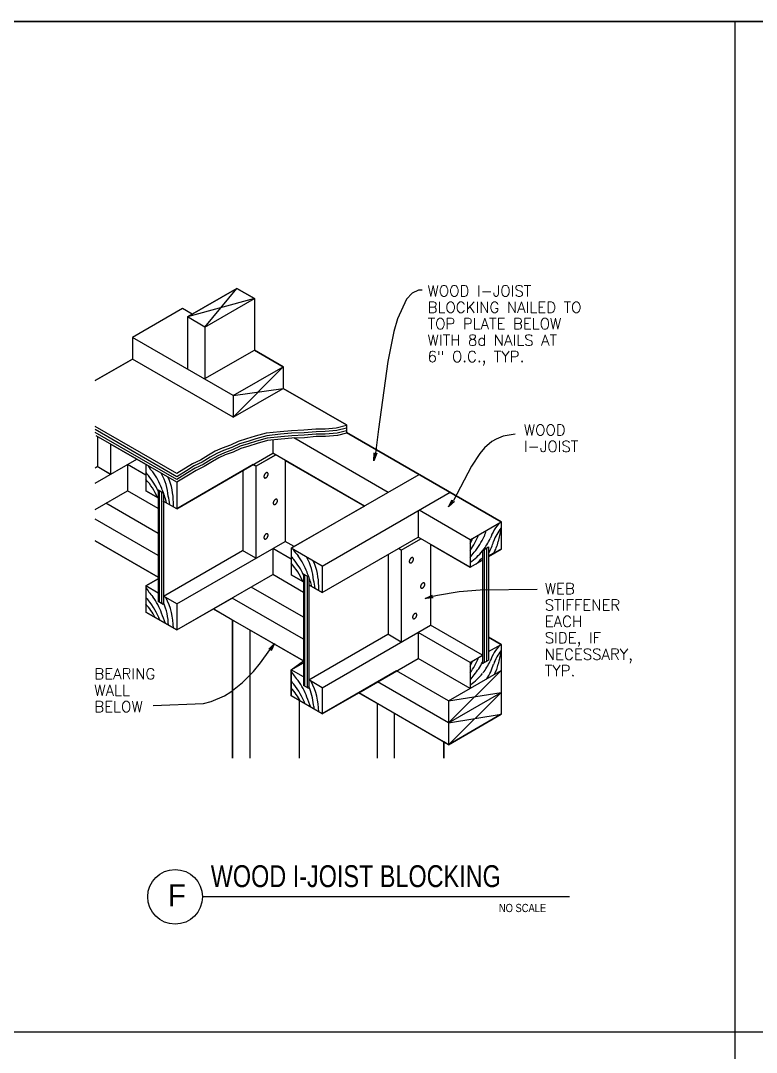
# Model space of a CAD drawing. Header units: inches. Extents: x -1842 to 12195, y -2228 to 2193.
# Drawn here: x 10496.8 to 10698.5, y 1211.8 to 1494.9 of the extents above; entities that cross this region are included whole.
import ezdxf
from ezdxf.enums import TextEntityAlignment as Align

# ---------------------------------------------------------------- set-up
doc = ezdxf.new("R2010")
doc.units = ezdxf.units.IN
doc.header["$LTSCALE"] = 6
doc.header["$MEASUREMENT"] = 0
doc.layers.add('M-TEXT', color=7, linetype='Continuous', lineweight=30)
for name, color, linetype in [('N', 3, 'Continuous'), ('R-AGSHEAVY', 1, 'Continuous'), ('R-AGSMEDIUM', 2, 'Continuous'), ('R-AGSPATT', 4, 'Continuous'), ('R-AGSTEXT', 6, 'Continuous'), ('SEC', 7, 'Continuous'), ('TITLE', 7, 'Continuous')]:
    doc.layers.add(name, color=color, linetype=linetype)
doc.styles.add('AGSROMANS', font='romans')
doc.styles.add('BOLD', font='')
doc.styles.add('NOTES', font='TXT', dxfattribs={"width": 0.75, "height": 5})
doc.styles.get('BOLD').set_extended_font_data('Futura Lt BT')

# ---------------------------------------------------------------- blocks, each defined once
blk = doc.blocks.new('AGSARROW')
for points in [[(-1, 0.17), (0, 0), (-1, -0.17)], [(0, 0), (-1, 0)]]:
    blk.add_lwpolyline(points)

msp = doc.modelspace()

# ---------------------------------------------------------------- linework, layer by layer
msp.add_lwpolyline([(9411.2171747, 1494.6223555, 0.5, 0.5, 0), (10906.2764094, 1494.6223555, 0, 0, 0), (10906.2764094, 368.173134, 0.5, 0.5, 0), (9411.2171747, 368.173134, 0.5, 0.5, 0)], format="xyseb")
at = {"layer": 'M-TEXT'}
for p, q in [((10692.6937816, 940.3475769), (10692.6937816, 1494.6223555)), ((10102.3209506, 1217.4849662), (10906.2764094, 1217.4849662))]:
    msp.add_line(p, q, dxfattribs=at)
at = {"layer": 'R-AGSHEAVY'}
for p, q in [((10556.0908022, 1421.3994236), (10542.5130082, 1413.5805777)), ((10556.0908022, 1421.3994236), (10560.8680118, 1418.6558151)), ((10560.8680118, 1418.6558151), (10560.8680118, 1404.5082621)), ((10542.5130082, 1413.5805777), (10542.5130082, 1399.2577143)), ((10527.4713719, 1407.9881745), (10527.4626064, 1402.0363848)), ((10560.8680118, 1404.5082621), (10568.7657474, 1399.941425)), ((10527.4626064, 1402.0363848), (10517.250773, 1396.1371884)), ((10568.7657474, 1399.941425), (10568.7657474, 1393.9984009)), ((10568.7657474, 1393.9984009), (10586.112716, 1383.99694)), ((10586.112716, 1383.99694), (10586.112716, 1381.8844491)), ((10586.112716, 1381.8844491), (10628.5466093, 1357.3848144)), ((10531.1002982, 1373.1276924), (10521.4582237, 1378.7025645)), ((10531.1002982, 1373.1276924), (10531.0915326, 1365.8786054)), ((10560.5436875, 1373.0663337), (10539.6116203, 1360.9523819)), ((10569.3092098, 1374.2409137), (10591.0214085, 1361.7062168)), ((10531.0915326, 1365.8786054), (10534.4662587, 1363.9326595)), ((10534.4662587, 1363.9326595), (10534.4662587, 1337.8464652)), ((10539.6116203, 1360.9523819), (10535.9038044, 1363.0911694)), ((10591.0214085, 1361.7062168), (10570.9483624, 1350.1181964)), ((10628.5466093, 1357.3848144), (10628.5466093, 1349.8552307)), ((10517.250773, 1352.1780941), (10534.4662587, 1342.2204608)), ((10570.9483624, 1350.1181964), (10570.9483624, 1342.8603439)), ((10579.4421535, 1337.9516515), (10600.4092828, 1350.0568377)), ((10609.1485085, 1351.2489488), (10620.0352872, 1344.9553038)), ((10628.5466093, 1349.8552307), (10625.1105246, 1348.0845952)), ((10625.1105246, 1348.0845952), (10625.1105246, 1322.638284)), ((10620.0352872, 1344.9553038), (10623.4187788, 1346.9012497)), ((10534.4662587, 1341.7295916), (10531.0915326, 1339.7924111)), ((10570.9483624, 1342.8603439), (10574.3230885, 1340.914398)), ((10531.0915326, 1339.7924111), (10531.1002982, 1332.6046829)), ((10574.3230885, 1340.9845222), (10574.3230885, 1315.0911694)), ((10575.7606342, 1340.0729079), (10579.4421535, 1337.9516515)), ((10539.6116203, 1327.7135214), (10554.7847394, 1336.4702782)), ((10549.6130812, 1333.4900006), (10574.3230885, 1319.2109648)), ((10531.1002982, 1332.6046829), (10539.6116203, 1327.7135214)), ((10554.8811601, 1292.5900737), (10554.8811601, 1330.4483644)), ((10625.1105246, 1325.7237479), (10628.5466093, 1323.7427398)), ((10628.5466093, 1323.7427398), (10628.5466093, 1304.5813081)), ((10570.9483624, 1316.7741496), (10574.3230885, 1319.2109648)), ((10570.9483624, 1309.6127179), (10570.9483624, 1316.7741496)), ((10599.8570549, 1316.4761219), (10579.4421535, 1304.6864944)), ((10614.1097941, 1296.2452965), (10589.5137386, 1310.5068012)), ((10579.4421535, 1304.6864944), (10570.9483624, 1309.6127179)), ((10628.5466093, 1304.5813081), (10614.1097941, 1296.2452965)), ((10612.8387934, 1292.5900737), (10612.8387934, 1296.9816003))]:
    msp.add_line(p, q, dxfattribs=at)
for points in [[(10543.8453676, 1414.3519437), (10541.1543522, 1415.9034411), (10527.4713719, 1407.9881745)], [(10586.112716, 1381.6740766), (10583.6671353, 1381.0780211), (10580.3450023, 1380.7799933), (10577.8468285, 1380.7799933), (10574.6035852, 1380.4644345), (10571.1412039, 1380.3066551), (10568.1784574, 1380.0787515), (10564.4881725, 1379.6492409), (10561.6306123, 1378.8866405), (10559.360342, 1378.1678677), (10557.1426649, 1377.4929225), (10555.0915326, 1376.5374805), (10552.8387934, 1375.7310525), (10551.085689, 1374.93339), (10549.3501155, 1373.9253549), (10547.1149074, 1372.5316369), (10544.8972302, 1371.5060707), (10542.8022704, 1370.2263045), (10539.6116203, 1368.2189999)]]:
    msp.add_lwpolyline(points, dxfattribs=at)
at = {"layer": 'R-AGSMEDIUM'}
for p, q in [((10542.5130082, 1413.5805777), (10556.0908022, 1421.3994236)), ((10547.3165144, 1410.8282037), (10556.0908022, 1421.3994236)), ((10560.8680118, 1418.6558151), (10556.0908022, 1421.3994236)), ((10560.8680118, 1418.6558151), (10542.5130082, 1413.5805777)), ((10547.3165144, 1410.8282037), (10560.8680118, 1418.6558151)), ((10560.8680118, 1418.6558151), (10560.8680118, 1404.5082621)), ((10541.1543522, 1415.9034411), (10527.4713719, 1407.9881745)), ((10543.8453676, 1414.3519437), (10541.1543522, 1415.9034411)), ((10547.3165144, 1410.8282037), (10542.5130082, 1413.5805777)), ((10542.5130082, 1413.5805777), (10542.5130082, 1399.2577143)), ((10547.3165144, 1410.8282037), (10547.3165144, 1396.6806507)), ((10527.4713719, 1407.9881745), (10527.4626064, 1402.0363848)), ((10555.0740016, 1392.0436894), (10527.4713719, 1407.9881745)), ((10547.3165144, 1396.6806507), (10560.8680118, 1404.5082621)), ((10568.7657474, 1399.941425), (10560.8680118, 1404.5082621)), ((10517.250773, 1396.1371884), (10527.4626064, 1402.0363848)), ((10555.0740016, 1386.1006653), (10527.4626064, 1402.0451504)), ((10568.7657474, 1399.941425), (10555.0740016, 1386.1006653)), ((10555.0740016, 1392.0436894), (10568.7657474, 1399.941425)), ((10568.7657474, 1399.941425), (10568.7657474, 1393.9984009)), ((10555.0740016, 1386.1006653), (10568.7657474, 1393.9984009)), ((10555.0740016, 1392.0436894), (10568.7657474, 1393.9984009)), ((10586.112716, 1383.99694), (10568.7657474, 1393.9984009)), ((10555.0740016, 1392.0436894), (10555.0740016, 1386.1006653)), ((10555.0740016, 1392.0436894), (10555.0740016, 1386.1006653)), ((10539.6116203, 1370.6645806), (10517.250773, 1383.5761949)), ((10539.6116203, 1369.7617318), (10517.250773, 1382.6645806)), ((10539.6116203, 1368.9816003), (10517.250773, 1381.8756836)), ((10586.112716, 1383.99694), (10586.112716, 1381.8844491)), ((10628.5466093, 1357.3848144), (10586.112716, 1381.8844491)), ((10528.6021243, 1374.565238), (10517.4962076, 1380.9991314)), ((10517.855594, 1380.7975244), (10517.855594, 1372.4790437)), ((10521.4582237, 1378.7025645), (10521.4582237, 1370.5068012)), ((10565.9607803, 1379.8157859), (10565.9607803, 1376.1780941)), ((10597.5166605, 1365.4666259), (10571.6846663, 1380.3943103)), ((10539.6116203, 1360.9523819), (10565.9607803, 1376.1780941)), ((10561.2887569, 1372.6455886), (10566.6883186, 1375.7661146)), ((10561.2975224, 1372.6280576), (10566.7146152, 1375.7485835)), ((10591.0214085, 1361.7062168), (10565.9607803, 1376.1780941)), ((10517.250773, 1367.9647997), (10528.6459519, 1374.5389415)), ((10526.0601229, 1373.0838648), (10526.0601229, 1365.9136675)), ((10531.1002982, 1370.1737114), (10526.0864194, 1373.0663337)), ((10526.0864194, 1373.0663337), (10526.0864194, 1365.8961365)), ((10539.6116203, 1368.2189999), (10528.6021243, 1374.565238)), ((10531.1002982, 1373.1276924), (10531.1002982, 1365.8610744)), ((10561.2887569, 1372.6455886), (10560.5436875, 1373.0663337)), ((10561.2975224, 1372.6280576), (10560.5612185, 1373.0575682)), ((10569.3092098, 1374.2409137), (10569.3092098, 1352.0203147)), ((10517.250773, 1372.2336091), (10517.7854698, 1372.5316369)), ((10521.4406926, 1370.419146), (10517.7591733, 1372.5491679)), ((10521.4582237, 1370.4016149), (10517.7854698, 1372.5316369)), ((10557.6861272, 1371.392119), (10557.6861272, 1349.4870788)), ((10561.2975224, 1372.6280576), (10561.2975224, 1347.5148363)), ((10597.4640673, 1365.4403293), (10606.0367481, 1370.3753184)), ((10539.5853237, 1368.2277654), (10539.5853237, 1360.969913)), ((10517.250773, 1360.803368), (10526.0864194, 1365.8961365)), ((10534.4662587, 1361.0575682), (10526.0864194, 1365.8961365)), ((10534.4662587, 1363.9326595), (10531.0915326, 1365.8786054)), ((10535.9038044, 1365.2211913), (10534.4662587, 1366.0539159)), ((10535.9213354, 1365.2124258), (10534.4662587, 1366.0451504)), ((10534.4662587, 1366.0451504), (10534.4662587, 1364.0027837)), ((10534.8344107, 1335.3044637), (10534.8344107, 1365.8347778)), ((10535.5268869, 1334.9187808), (10535.5268869, 1365.4403293)), ((10535.9213354, 1365.2124258), (10535.9213354, 1334.6821117)), ((10570.9483624, 1350.1181964), (10597.4640673, 1365.4403293)), ((10579.4421535, 1345.2182694), (10614.5393047, 1365.4753914)), ((10534.4662587, 1354.2204608), (10520.1696919, 1362.4863483)), ((10534.4662587, 1363.9589561), (10534.4662587, 1341.8610744)), ((10539.5853237, 1360.969913), (10535.9038044, 1363.0911694)), ((10605.8176101, 1360.4352161), (10605.8176101, 1353.1598326)), ((10620.0352872, 1352.4761219), (10606.0192171, 1360.5579334)), ((10534.4662587, 1348.1897815), (10517.250773, 1358.1298838)), ((10620.0352872, 1352.4761219), (10628.5466093, 1357.3848144)), ((10628.5466093, 1357.3848144), (10628.5466093, 1349.8552307)), ((10579.4421535, 1337.9516515), (10605.8176101, 1353.1598326)), ((10620.0528183, 1344.9553038), (10605.8176101, 1353.1598326)), ((10534.4662587, 1342.2204608), (10517.250773, 1352.1780941)), ((10539.6116203, 1334.8837187), (10569.3092098, 1352.0203147)), ((10565.9169527, 1350.0743688), (10565.9169527, 1342.895406)), ((10570.9483624, 1347.1554499), (10565.9169527, 1350.0743688)), ((10571.7723215, 1350.6003001), (10569.3092098, 1352.0203147)), ((10579.4421535, 1345.2182694), (10570.9483624, 1350.1181964)), ((10570.9483624, 1350.1181964), (10570.9483624, 1342.8603439)), ((10601.1543522, 1349.6360927), (10600.4092828, 1350.0568377)), ((10601.1543522, 1349.6360927), (10606.5451484, 1352.7390875)), ((10609.1485085, 1351.2489488), (10609.1485085, 1329.0371153)), ((10620.0352872, 1352.4761219), (10620.0352872, 1344.9553038)), ((10623.4187788, 1349.4870788), (10625.1105246, 1350.4775828)), ((10624.6196554, 1319.1846683), (10624.6196554, 1350.1883206)), ((10625.1105246, 1350.4775828), (10625.1105246, 1348.0845952)), ((10535.9213354, 1337.0049751), (10557.6160031, 1349.5396719)), ((10561.2975224, 1347.40965), (10557.6160031, 1349.5396719)), ((10597.525426, 1348.3913885), (10597.525426, 1326.7230174)), ((10601.1543522, 1349.6360927), (10601.1543522, 1324.4965748)), ((10623.4187788, 1349.4870788), (10623.4187788, 1318.492192)), ((10623.9622412, 1318.7902198), (10623.9622412, 1349.7938721)), ((10625.1105246, 1347.8829882), (10628.5466093, 1349.8552307)), ((10625.1105246, 1348.0845952), (10625.1105246, 1325.8026376)), ((10579.4421535, 1345.2182694), (10579.4421535, 1337.9516515)), ((10620.0528183, 1344.9553038), (10623.4187788, 1346.9012497)), ((10531.1002982, 1339.7836456), (10534.4662587, 1341.7295916)), ((10534.4662587, 1341.8610744), (10534.4662587, 1335.5060707)), ((10549.7620951, 1333.5688903), (10565.9169527, 1342.895406)), ((10574.3230885, 1338.0393067), (10565.9169527, 1342.895406)), ((10574.3230885, 1340.914398), (10570.9483624, 1342.8603439)), ((10575.7606342, 1342.2029298), (10574.3230885, 1343.0356544)), ((10574.3230885, 1343.0356544), (10574.3230885, 1341.0371153)), ((10574.7263025, 1312.2686712), (10574.7263025, 1342.7989853)), ((10575.4012478, 1311.8742227), (10575.4012478, 1342.4133023)), ((10575.7606342, 1342.2029298), (10575.7606342, 1311.6726157)), ((10531.0915326, 1339.7924111), (10531.0915326, 1332.6222139)), ((10534.4662587, 1337.8464652), (10531.0915326, 1339.7924111)), ((10531.1002982, 1339.7836456), (10531.1002982, 1332.6046829)), ((10574.3230885, 1331.2109648), (10560.0002251, 1339.4856179)), ((10574.3230885, 1340.9845222), (10574.3230885, 1315.0911694)), ((10579.4421535, 1337.9516515), (10575.7606342, 1340.0729079)), ((10539.6116203, 1334.8837187), (10535.9213354, 1337.0049751)), ((10574.3230885, 1325.1978165), (10554.7847394, 1336.4702782)), ((10535.9038044, 1334.6821117), (10534.4662587, 1335.5148363)), ((10535.9213354, 1334.6821117), (10534.4662587, 1335.5060707)), ((10539.6116203, 1334.8837187), (10539.6116203, 1327.7135214)), ((10539.6116203, 1327.7135214), (10549.7620951, 1333.5688903)), ((10554.7233807, 1330.5360196), (10549.6130812, 1333.4900006)), ((10539.6116203, 1327.7135214), (10531.1002982, 1332.6046829)), ((10559.561949, 1327.7485835), (10554.7233807, 1330.5360196)), ((10554.8811601, 1330.4483644), (10554.8811601, 1292.5900737)), ((10574.3230885, 1319.2109648), (10559.561949, 1327.7485835)), ((10559.6057766, 1327.7135214), (10559.6057766, 1292.5900737)), ((10579.4421535, 1311.8742227), (10609.1485085, 1329.0371153)), ((10623.4187788, 1320.7887588), (10609.1485085, 1329.0371153)), ((10575.7606342, 1314.0042446), (10597.4640673, 1326.5301759)), ((10601.1543522, 1324.4089195), (10597.4640673, 1326.5301759)), ((10620.0352872, 1318.8252819), (10605.7562514, 1327.0648728)), ((10605.7562514, 1327.0648728), (10605.7562514, 1319.88591)), ((10625.1105246, 1325.8026376), (10625.1105246, 1319.465165)), ((10628.5466093, 1323.7427398), (10625.1105246, 1325.7237479)), ((10625.1105246, 1321.7704973), (10628.5466093, 1323.7427398)), ((10628.5466093, 1323.7427398), (10628.5466093, 1304.5813081)), ((10589.5137386, 1310.5068012), (10605.7562514, 1319.88591)), ((10620.0352872, 1311.6550846), (10605.7562514, 1319.88591)), ((10620.0352872, 1318.8252819), (10623.4187788, 1320.7887588)), ((10623.4187788, 1318.492192), (10625.1105246, 1319.465165)), ((10570.9483624, 1316.7741496), (10574.3230885, 1318.7288611)), ((10570.9483624, 1316.7741496), (10570.9483624, 1309.6127179)), ((10574.3230885, 1314.8282037), (10570.9483624, 1316.7741496)), ((10614.1097941, 1308.2452965), (10599.8570549, 1316.4761219)), ((10614.1097941, 1308.2452965), (10628.5466093, 1316.5725426)), ((10614.1097941, 1302.2058516), (10628.5466093, 1316.5725426)), ((10620.0352872, 1318.8252819), (10620.0352872, 1311.6550846)), ((10574.3230885, 1315.0911694), (10574.3230885, 1312.5053403)), ((10579.4421535, 1311.8742227), (10575.7606342, 1314.0042446)), ((10614.1097941, 1302.2058516), (10594.6240381, 1313.4695477)), ((10575.7606342, 1311.6726157), (10574.3230885, 1312.5053403)), ((10579.4421535, 1311.8742227), (10579.4421535, 1304.6864944)), ((10579.4421535, 1304.6864944), (10589.5137386, 1310.5068012)), ((10594.387369, 1307.6317099), (10589.45238, 1310.4892702)), ((10614.1097941, 1302.2058516), (10628.5290783, 1310.5330978)), ((10614.1097941, 1308.2452965), (10628.5290783, 1310.5330978)), ((10614.1097941, 1296.2452965), (10628.5290783, 1310.5330978)), ((10579.4421535, 1304.6864944), (10570.9483624, 1309.6127179)), ((10573.1923361, 1308.3154206), (10573.1923361, 1292.5900737)), ((10612.8124969, 1296.9903659), (10594.4311966, 1307.6054133)), ((10614.1097941, 1308.2452965), (10614.1097941, 1296.2452965)), ((10594.5013208, 1307.5703512), (10594.5013208, 1292.5900737)), ((10599.2434684, 1304.8267428), (10599.2434684, 1292.5900737)), ((10614.1097941, 1296.2452965), (10628.5466093, 1304.5813081)), ((10614.1097941, 1302.2058516), (10628.5466093, 1304.5813081)), ((10614.1097941, 1296.2452965), (10612.8124969, 1296.9903659)), ((10612.8387934, 1296.9816003), (10612.8387934, 1292.5900737))]:
    msp.add_line(p, q, dxfattribs=at)
for points in [[(10586.112716, 1383.7865675), (10583.3165144, 1383.1028567), (10580.2573471, 1382.82236), (10577.7504077, 1382.8135945), (10574.4458058, 1382.5068012), (10571.0097211, 1382.3577873), (10567.9768504, 1382.1035872), (10564.1024895, 1381.6653111), (10561.0433223, 1380.8501175), (10558.7467554, 1380.1138136), (10556.4151265, 1379.3950408), (10554.3114012, 1378.4308333), (10552.076193, 1377.6156398), (10550.1565436, 1376.7478531), (10548.2894874, 1375.6872249), (10546.1244034, 1374.3373344), (10543.9242573, 1373.3030028), (10539.6116203, 1370.6645806)], [(10586.112716, 1383.0502636), (10583.4830593, 1382.4103805), (10580.3011747, 1382.1211182), (10577.8030009, 1382.1035872), (10574.5246955, 1381.8055594), (10571.0710798, 1381.6653111), (10568.0732711, 1381.4111109), (10564.2865655, 1380.9816003), (10561.3150535, 1380.1839378), (10559.0360177, 1379.4563995), (10556.7482164, 1378.7551577), (10554.6795531, 1377.7909502), (10552.4355794, 1376.9932877), (10550.5948197, 1376.1517976), (10548.7803566, 1375.1087004), (10546.588976, 1373.7325134), (10544.3888299, 1372.7157128), (10542.241277, 1371.392119), (10539.6116203, 1369.7617318)], [(10586.112716, 1382.3490218), (10583.57948, 1381.7354352), (10580.3274713, 1381.4374075), (10577.8292974, 1381.428642), (10574.5509921, 1381.1218487), (10571.1149074, 1380.9816003), (10568.1258643, 1380.7274002), (10564.4005173, 1380.2978896), (10561.4728329, 1379.5352892), (10559.2025626, 1378.7902198), (10556.9585889, 1378.1152745), (10554.9074567, 1377.1598326), (10552.6547174, 1376.344639), (10550.8490199, 1375.5294455), (10549.0696188, 1374.5126449), (10546.8607072, 1373.1276924), (10544.6517956, 1372.0933607), (10542.5305392, 1370.7960634), (10539.6116203, 1368.9816003)], [(10586.112716, 1381.6740766), (10583.6671353, 1381.0780211), (10580.3450023, 1380.7799933), (10577.8468285, 1380.7799933), (10574.6035852, 1380.4644345), (10571.1412039, 1380.3066551), (10568.1784574, 1380.0787515), (10564.4881725, 1379.6492409), (10561.6306123, 1378.8866405), (10559.360342, 1378.1678677), (10557.1426649, 1377.4929225), (10555.0915326, 1376.5374805), (10552.8387934, 1375.7310525), (10551.085689, 1374.93339), (10549.3501155, 1373.9253549), (10547.1149074, 1372.5316369), (10544.8972302, 1371.5060707), (10542.8022704, 1370.2263045), (10539.6116203, 1368.2189999)]]:
    msp.add_lwpolyline(points, dxfattribs=at)
for points in [[(10564.4746037, 1370.8438992, 0.083138309), (10564.3873438, 1370.8762105, 0.0727640424), (10564.2877897, 1370.8801778, 0.0590330631), (10564.1797671, 1370.8556485, 0.0472863741), (10564.0674275, 1370.8035653, 0.0388737623), (10563.9550878, 1370.7259298, 0.0333734699), (10563.8470653, 1370.6257254, 0.030108202), (10563.7475111, 1370.506803, 0.0285930868), (10563.6602512, 1370.3737326, 0.0285930868), (10563.5886388, 1370.2316281, 0.030108202), (10563.535426, 1370.0859505, 0.0333734699), (10563.5026578, 1369.942298, 0.0388737623), (10563.4915933, 1369.8061913, 0.0472863741), (10563.5026578, 1369.6828607, 0.0590330631), (10563.535426, 1369.5770458, 0.0727640424), (10563.5886388, 1369.492813, 0.083138309), (10563.6602512, 1369.4333993, 0.083138309), (10563.7475111, 1369.401088, 0.0727640424), (10563.8470653, 1369.3971208, 0.0590330631), (10563.9550878, 1369.4216501, 0.0472863741), (10564.0674275, 1369.4737332, 0.0388737623), (10564.1797671, 1369.5513687, 0.0333734699), (10564.2877897, 1369.6515731, 0.030108202), (10564.3873438, 1369.7704956, 0.0285930868), (10564.4746037, 1369.903566, 0.0285930868), (10564.5462161, 1370.0456705, 0.030108202), (10564.5994289, 1370.1913481, 0.0333734699), (10564.6321971, 1370.3350005, 0.0388737623), (10564.6432616, 1370.4711073, 0.0472863741), (10564.6321971, 1370.5944379, 0.0590330631), (10564.5994289, 1370.7002528, 0.0727640424), (10564.5462161, 1370.7844856, 0.083138309)], [(10567.0341362, 1363.5597502, 0.083138309), (10566.9468763, 1363.5920615, 0.0727640424), (10566.8473222, 1363.5960288, 0.0590330631), (10566.7392996, 1363.5714995, 0.0472863741), (10566.62696, 1363.5194163, 0.0388737623), (10566.5146203, 1363.4417808, 0.0333734699), (10566.4065978, 1363.3415764, 0.030108202), (10566.3070436, 1363.222654, 0.0285930868), (10566.2197837, 1363.0895836, 0.0285930868), (10566.1481713, 1362.9474791, 0.030108202), (10566.0949585, 1362.8018015, 0.0333734699), (10566.0621903, 1362.658149, 0.0388737623), (10566.0511258, 1362.5220422, 0.0472863741), (10566.0621903, 1362.3987116, 0.0590330631), (10566.0949585, 1362.2928967, 0.0727640424), (10566.1481713, 1362.208664, 0.083138309), (10566.2197837, 1362.1492503, 0.083138309), (10566.3070436, 1362.116939, 0.0727640424), (10566.4065978, 1362.1129718, 0.0590330631), (10566.5146203, 1362.137501, 0.0472863741), (10566.62696, 1362.1895842, 0.0388737623), (10566.7392996, 1362.2672197, 0.0333734699), (10566.8473222, 1362.3674241, 0.030108202), (10566.9468763, 1362.4863466, 0.0285930868), (10567.0341362, 1362.6194169, 0.0285930868), (10567.1057486, 1362.7615214, 0.030108202), (10567.1589614, 1362.9071991, 0.0333734699), (10567.1917297, 1363.0508515, 0.0388737623), (10567.2027941, 1363.1869583, 0.0472863741), (10567.1917297, 1363.3102889, 0.0590330631), (10567.1589614, 1363.4161038, 0.0727640424), (10567.1057486, 1363.5003366, 0.083138309)], [(10564.4746037, 1354.0929862, 0.083138309), (10564.3873438, 1354.1252975, 0.0727640424), (10564.2877897, 1354.1292647, 0.0590330631), (10564.1797671, 1354.1047354, 0.0472863741), (10564.0674275, 1354.0526522, 0.0388737623), (10563.9550878, 1353.9750167, 0.0333734699), (10563.8470653, 1353.8748123, 0.030108202), (10563.7475111, 1353.7558899, 0.0285930868), (10563.6602512, 1353.6228195, 0.0285930868), (10563.5886388, 1353.480715, 0.030108202), (10563.535426, 1353.3350374, 0.0333734699), (10563.5026578, 1353.1913849, 0.0388737623), (10563.4915933, 1353.0552782, 0.0472863741), (10563.5026578, 1352.9319476, 0.0590330631), (10563.535426, 1352.8261327, 0.0727640424), (10563.5886388, 1352.7418999, 0.083138309), (10563.6602512, 1352.6824862, 0.083138309), (10563.7475111, 1352.6501749, 0.0727640424), (10563.8470653, 1352.6462077, 0.0590330631), (10563.9550878, 1352.670737, 0.0472863741), (10564.0674275, 1352.7228202, 0.0388737623), (10564.1797671, 1352.8004557, 0.0333734699), (10564.2877897, 1352.9006601, 0.030108202), (10564.3873438, 1353.0195825, 0.0285930868), (10564.4746037, 1353.1526529, 0.0285930868), (10564.5462161, 1353.2947574, 0.030108202), (10564.5994289, 1353.440435, 0.0333734699), (10564.6321971, 1353.5840874, 0.0388737623), (10564.6432616, 1353.7201942, 0.0472863741), (10564.6321971, 1353.8435248, 0.0590330631), (10564.5994289, 1353.9493397, 0.0727640424), (10564.5462161, 1354.0335725, 0.083138309)], [(10604.3314335, 1347.5363755, 0.083138309), (10604.2441736, 1347.5686868, 0.0727640424), (10604.1446195, 1347.572654, 0.0590330631), (10604.0365969, 1347.5481247, 0.0472863741), (10603.9242573, 1347.4960416, 0.0388737623), (10603.8119176, 1347.4184061, 0.0333734699), (10603.7038951, 1347.3182017, 0.030108202), (10603.6043409, 1347.1992792, 0.0285930868), (10603.517081, 1347.0662089, 0.0285930868), (10603.4454686, 1346.9241044, 0.030108202), (10603.3922558, 1346.7784267, 0.0333734699), (10603.3594876, 1346.6347743, 0.0388737623), (10603.3484231, 1346.4986675, 0.0472863741), (10603.3594876, 1346.3753369, 0.0590330631), (10603.3922558, 1346.269522, 0.0727640424), (10603.4454686, 1346.1852892, 0.083138309), (10603.517081, 1346.1258756, 0.083138309), (10603.6043409, 1346.0935643, 0.0727640424), (10603.7038951, 1346.089597, 0.0590330631), (10603.8119176, 1346.1141263, 0.0472863741), (10603.9242573, 1346.1662095, 0.0388737623), (10604.0365969, 1346.243845, 0.0333734699), (10604.1446195, 1346.3440494, 0.030108202), (10604.2441736, 1346.4629718, 0.0285930868), (10604.3314335, 1346.5960422, 0.0285930868), (10604.4030459, 1346.7381467, 0.030108202), (10604.4562587, 1346.8838243, 0.0333734699), (10604.489027, 1347.0274768, 0.0388737623), (10604.5000914, 1347.1635836, 0.0472863741), (10604.489027, 1347.2869142, 0.0590330631), (10604.4562587, 1347.392729, 0.0727640424), (10604.4030459, 1347.4769618, 0.083138309)], [(10607.4344284, 1340.6116129, 0.083138309), (10607.3471685, 1340.6439242, 0.0727640424), (10607.2476143, 1340.6478914, 0.0590330631), (10607.1395918, 1340.6233621, 0.0472863741), (10607.0272521, 1340.571279, 0.0388737623), (10606.9149125, 1340.4936435, 0.0333734699), (10606.8068899, 1340.3934391, 0.030108202), (10606.7073358, 1340.2745166, 0.0285930868), (10606.6200759, 1340.1414463, 0.0285930868), (10606.5484635, 1339.9993418, 0.030108202), (10606.4952507, 1339.8536641, 0.0333734699), (10606.4624825, 1339.7100117, 0.0388737623), (10606.451418, 1339.5739049, 0.0472863741), (10606.4624825, 1339.4505743, 0.0590330631), (10606.4952507, 1339.3447594, 0.0727640424), (10606.5484635, 1339.2605266, 0.083138309), (10606.6200759, 1339.201113, 0.083138309), (10606.7073358, 1339.1688017, 0.0727640424), (10606.8068899, 1339.1648344, 0.0590330631), (10606.9149125, 1339.1893637, 0.0472863741), (10607.0272521, 1339.2414469, 0.0388737623), (10607.1395918, 1339.3190824, 0.0333734699), (10607.2476143, 1339.4192868, 0.030108202), (10607.3471685, 1339.5382092, 0.0285930868), (10607.4344284, 1339.6712796, 0.0285930868), (10607.5060408, 1339.8133841, 0.030108202), (10607.5592536, 1339.9590617, 0.0333734699), (10607.5920218, 1340.1027142, 0.0388737623), (10607.6030863, 1340.238821, 0.0472863741), (10607.5920218, 1340.3621516, 0.0590330631), (10607.5592536, 1340.4679664, 0.0727640424), (10607.5060408, 1340.5521992, 0.083138309)], [(10605.2430478, 1332.2317736, 0.083138309), (10605.1557879, 1332.2640849, 0.0727640424), (10605.0562338, 1332.2680521, 0.0590330631), (10604.9482113, 1332.2435228, 0.0472863741), (10604.8358716, 1332.1914397, 0.0388737623), (10604.7235319, 1332.1138042, 0.0333734699), (10604.6155094, 1332.0135998, 0.030108202), (10604.5159552, 1331.8946773, 0.0285930868), (10604.4286953, 1331.761607, 0.0285930868), (10604.357083, 1331.6195025, 0.030108202), (10604.3038702, 1331.4738248, 0.0333734699), (10604.2711019, 1331.3301724, 0.0388737623), (10604.2600374, 1331.1940656, 0.0472863741), (10604.2711019, 1331.070735, 0.0590330631), (10604.3038702, 1330.9649201, 0.0727640424), (10604.357083, 1330.8806873, 0.083138309), (10604.4286953, 1330.8212737, 0.083138309), (10604.5159552, 1330.7889624, 0.0727640424), (10604.6155094, 1330.7849951, 0.0590330631), (10604.7235319, 1330.8095244, 0.0472863741), (10604.8358716, 1330.8616076, 0.0388737623), (10604.9482113, 1330.9392431, 0.0333734699), (10605.0562338, 1331.0394475, 0.030108202), (10605.1557879, 1331.1583699, 0.0285930868), (10605.2430478, 1331.2914403, 0.0285930868), (10605.3146602, 1331.4335448, 0.030108202), (10605.367873, 1331.5792224, 0.0333734699), (10605.4006413, 1331.7228749, 0.0388737623), (10605.4117058, 1331.8589817, 0.0472863741), (10605.4006413, 1331.9823123, 0.0590330631), (10605.367873, 1332.0881271, 0.0727640424), (10605.3146602, 1332.1723599, 0.083138309)]]:
    msp.add_lwpolyline(points, format="xyb", close=True, dxfattribs=at)
at = {"layer": 'R-AGSPATT'}
for centre, radius, start, end in [((10539.7299223, 1377.8462779), 9.5144845, 212.593105555, 225.381608333), ((10538.109048, 1376.2236439), 8.7956429, 217.4004, 224.507327778), ((10538.109075, 1376.2236118), 8.7956429, 224.507327778, 224.618758333), ((10517.4736218, 1358.2232757), 18.6118915, 24.054558333, 39.487813889), ((10516.5874475, 1359.3873859), 20.1865004, 20.817786111, 35.374877778), ((10521.3070034, 1362.9959948), 16.01841, 5.057675, 28.276827778), ((10517.8744248, 1357.0812019), 17.8456263, 22.884686111, 42.070061111), ((10520.7370629, 1362.519258), 17.94489, 0.636113889, 22.954730556), ((10513.4353239, 1356.9220581), 24.038152, 15.50085, 23.641297222), ((10520.7133839, 1360.3095986), 17.0495835, 6.191519444, 13.909461111), ((10522.8980734, 1360.1499863), 14.0689488, 10.371766667, 13.131725), ((10496.1722103, 1360.2436524), 42.5805838, 1.732819444, 3.331936111), ((10636.4392179, 1349.150293), 11.4980804, 135.575011111, 161.554352778), ((10604.9483273, 1360.4571443), 18.6118915, 324.131297222, 339.028705556), ((10605.5133891, 1361.8066489), 20.1865004, 320.817786111, 335.374877778), ((10633.0704959, 1350.9941237), 9.5144845, 154.968344444, 165.381608333), ((10637.3568244, 1348.3084522), 11.4980804, 140.029966667, 161.554352778), ((10640.6873881, 1350.6281403), 13.0012783, 159.088841667, 174.037594444), ((10604.1596638, 1359.5390018), 17.8456263, 332.791836111, 338.031125), ((10610.9983141, 1359.523698), 16.01841, 321.545711111, 335.135188889), ((10609.8827375, 1357.1431774), 17.3646535, 331.299475, 342.701936111), ((10615.4349101, 1354.9598279), 12.6770432, 330.061388889, 346.398602778), ((10577.9585408, 1353.2160955), 8.7956429, 217.4004, 224.507327778), ((10579.5794151, 1354.8387296), 9.5144845, 211.910608333, 225.381608333), ((10556.4369402, 1336.3798376), 20.1865004, 20.817786111, 35.374877778), ((10561.1564961, 1339.9884465), 16.01841, 5.057675, 28.276827778), ((10601.8022908, 1363.303804), 24.038152, 319.315552778, 323.641297222), ((10610.9983141, 1359.523698), 16.01841, 304.338127778, 320.831388889), ((10610.3004776, 1359.7789126), 17.94489, 309.233941667, 316.965825), ((10557.7239175, 1334.0736535), 17.8456263, 23.175088889, 42.070061111), ((10577.9585677, 1353.2160634), 8.7956429, 224.507327778, 224.618758333), ((10557.3231145, 1335.2157274), 18.6118915, 23.966288889, 39.487813889), ((10560.5865556, 1339.5117096), 17.94489, 0.636113889, 22.954730556), ((10553.2848166, 1333.9145097), 24.038152, 15.50085, 23.641297222), ((10539.7089746, 1343.6107666), 9.5144845, 205.210436111, 225.381608333), ((10562.7475661, 1337.142438), 14.0689488, 10.371766667, 13.131725), ((10560.5628766, 1337.3020502), 17.0495835, 6.191519444, 13.909461111), ((10536.021703, 1337.236104), 42.5805838, 1.732819444, 3.331936111), ((10538.0881004, 1341.9881326), 8.7956429, 217.4004, 224.507327778), ((10516.5664998, 1325.1518747), 20.1865004, 20.817786111, 35.374877778), ((10520.7161152, 1328.2837467), 17.94489, 359.883547222, 27.630922222), ((10517.8534771, 1322.8456906), 17.8456263, 27.687525, 42.070061111), ((10517.4526741, 1323.9877645), 18.6118915, 20.171883333, 39.487813889), ((10521.2860557, 1328.7604835), 16.01841, 0.993461111, 23.761022222), ((10513.4143762, 1322.6865468), 24.038152, 16.508955556, 23.641297222), ((10636.4392179, 1315.5152822), 11.4980804, 135.575011111, 161.554352778), ((10637.390498, 1314.7155335), 11.4980804, 140.291891667, 161.554352778), ((10604.9483273, 1326.8221335), 18.6118915, 324.131297222, 339.028705556), ((10604.1596638, 1325.903991), 17.8456263, 332.791836111, 338.031125), ((10610.9983141, 1325.8886872), 16.01841, 321.545711111, 335.135188889), ((10640.6873881, 1316.9931295), 13.0012783, 159.088841667, 174.037594444), ((10579.5584674, 1320.6032183), 9.5144845, 205.210436111, 225.381608333), ((10605.5133891, 1328.1716381), 20.1865004, 320.817786111, 332.488902778), ((10609.8827375, 1323.5081667), 17.3646535, 327.984344444, 342.701936111), ((10615.4349101, 1321.3248171), 12.6770432, 332.701247222, 346.398602778), ((10577.9375931, 1318.9805843), 8.7956429, 217.4004, 224.507327778), ((10556.4159925, 1302.1443263), 20.1865004, 20.817786111, 35.374877778), ((10560.5656079, 1305.2761983), 17.94489, 359.883547222, 27.630922222), ((10601.8022908, 1329.6687933), 24.038152, 319.315552778, 323.641297222), ((10610.9983141, 1325.8886872), 16.01841, 305.057675, 320.831388889), ((10557.7029698, 1299.8381422), 17.8456263, 27.687525, 42.070061111), ((10577.93762, 1318.9805522), 8.7956429, 224.507327778, 224.618758333), ((10557.3021669, 1300.9802161), 18.6118915, 20.171883333, 39.487813889), ((10561.1355484, 1305.7529352), 16.01841, 5.057675, 23.761022222), ((10553.2638689, 1299.6789984), 24.038152, 16.508955556, 23.641297222), ((10560.5419289, 1303.0665389), 17.0495835, 9.593902778, 13.909461111)]:
    msp.add_arc(centre, radius, start, end, dxfattribs=at)
at = {"layer": 'R-AGSTEXT'}
for points in [[(10606.8607072, 1420.9523819), (10605.8879467, 1420.8908117), (10604.1273793, 1420.0847275), (10602.5930562, 1418.4504918), (10600.1054114, 1413.0932796), (10599.103224, 1409.56816), (10597.4599551, 1401.3195359), (10594.9337212, 1382.7987439), (10594.0909269, 1376.2579937)], [(10632.4209702, 1381.428642), (10629.0596148, 1380.8714602), (10627.1506326, 1380.0798769), (10626.0066075, 1379.3897118), (10623.9843173, 1377.6747259), (10622.6625569, 1376.143969), (10620.3807618, 1372.6331197), (10616.3620903, 1364.9734311), (10615.4444721, 1363.2251174)], [(10638.3990564, 1338.8632658), (10622.8027273, 1338.6018151), (10617.004689, 1338.1970861), (10611.0802541, 1337.1664338), (10609.8397085, 1336.8998147)], [(10533.0777567, 1307.0005923), (10546.9292442, 1307.4992411), (10548.9790645, 1308.0544434), (10552.7199719, 1309.6708301), (10554.4388907, 1310.7192744), (10557.6432375, 1313.2648145), (10560.6290354, 1316.3660895), (10562.5531274, 1318.7171821), (10565.1527386, 1322.2235223)]]:
    msp.add_lwpolyline(points, dxfattribs=at)
at = {"layer": 'SEC', "color": 7}
msp.add_circle((10539.1323828, 1254.5122173), 7.5, dxfattribs=at)
at = {"layer": 'TITLE'}
msp.add_line((10546.6669003, 1254.5602346), (10647.2700269, 1254.5602346), dxfattribs=at)

# ---------------------------------------------------------------- block references
at = {"layer": 'R-AGSTEXT'}
for p, xscale, yscale, zscale, rotation in [((10593.6598307, 1374.1094309), 2.191384507057247, 2.191384507057247, 2.191384507057247, 258.6545914340263), ((10614.1097941, 1361.4870788), 2.191379396483122, 2.191379396483122, 2.191379396483122, 232.4785508421427), ((10607.7284939, 1336.3124988), 2.191384708272493, 2.191384708272493, 2.191384708272493, 195.5459620015461), ((10566.3902909, 1324.0320021), 2.191377369380454, 2.191377369380454, 2.191377369380454, 55.61595829797445)]:
    msp.add_blockref('AGSARROW', p, dxfattribs=dict(at, xscale=xscale, yscale=yscale, zscale=zscale, rotation=rotation))

# ---------------------------------------------------------------- texts
at = {"layer": 'N', "color": 7, "style": 'NOTES', "width": 0.85}
msp.add_text('NO SCALE', height=2.25, dxfattribs=at).set_placement((10627.9290435, 1250.3246507))
at = {"layer": 'R-AGSTEXT', "style": 'AGSROMANS'}
for s, p in [('WOOD I-JOIST ', (10608.3771426, 1422.2233827)), ('BLOCKING NAILED TO', (10608.3771426, 1417.7233827)), ('TOP PLATE BELOW', (10608.3771426, 1413.2233827)), ('WITH 8d NAILS AT', (10608.3771426, 1408.7233827)), ('6" O.C., TYP.', (10608.3771426, 1404.2233827)), ('WOOD ', (10634.7788957, 1384.0670642)), ('I-JOIST', (10634.7788957, 1379.5670642)), ('WEB ', (10640.4852507, 1340.5550116)), ('STIFFENER ', (10640.4852507, 1336.0550116)), ('EACH ', (10640.4852507, 1331.5550116)), ('SIDE, IF ', (10640.4852507, 1327.0550116)), ('NECESSARY,', (10640.4852507, 1322.5550116)), ('BEARING ', (10516.9965728, 1317.1839654)), ('TYP.', (10640.4852507, 1318.0550116)), ('WALL', (10516.9965728, 1312.6839654)), ('BELOW', (10516.9965728, 1308.1839654))]:
    msp.add_text(s, height=3, dxfattribs=at).set_placement(p, align=Align.TOP_LEFT)
at = {"layer": 'TITLE', "style": 'BOLD', "width": 0.8}
msp.add_text('WOOD I-JOIST BLOCKING', height=6, dxfattribs=at).set_placement((10548.9139569, 1263.1738832), align=Align.TOP_LEFT)
at = {"layer": 'TITLE', "insert": (10537.1651189, 1257.9326501), "char_height": 6, "attachment_point": 1, "style": 'BOLD'}
msp.add_mtext('F', dxfattribs=at)

doc.saveas('drawing.dxf')
